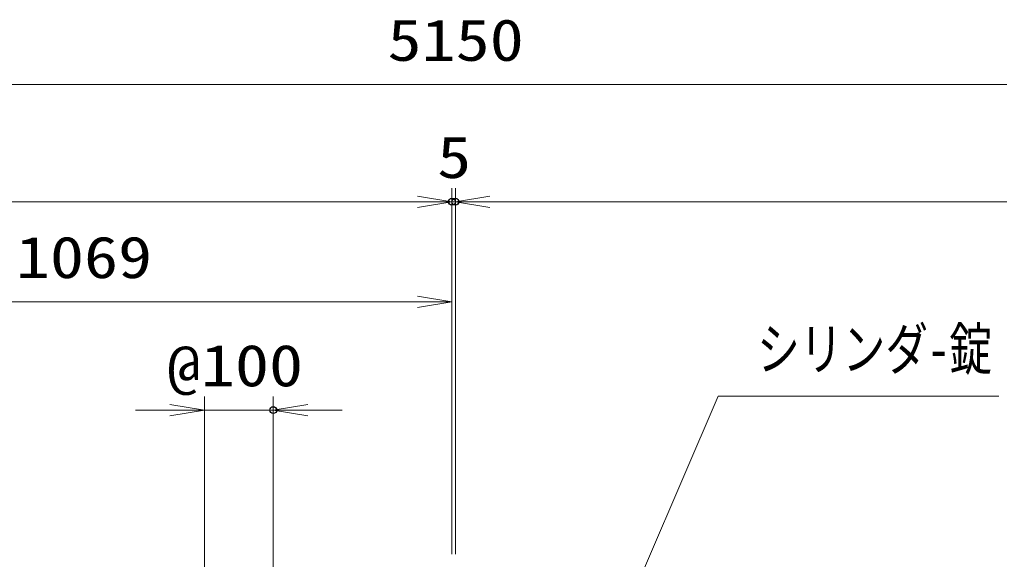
# Model space of a CAD drawing. Units: millimetres at full size. Extents: x -5940 to 5940, y -4200 to 4200.
# Drawn here: x -2160 to -738, y 206 to 989 of the extents above; entities that cross this region are included whole.
import ezdxf
from ezdxf.enums import TextEntityAlignment as Align

# ---------------------------------------------------------------- set-up
doc = ezdxf.new("R2010")
doc.units = ezdxf.units.MM
doc.header["$LTSCALE"] = 20
doc.header["$PDMODE"] = 32
doc.header["$PDSIZE"] = 10
doc.layers.add('0-5_寸法線', color=4, linetype='Continuous', lineweight=18)
doc.layers.add('0-6_0', color=7, linetype='Continuous', lineweight=18)
doc.layers.add('0-7_Defpoints', color=7, linetype='Continuous')
doc.styles.add('ＭＳ ゴシック', font='')
doc.styles.get('ＭＳ ゴシック').set_extended_font_data('MS Gothic')

# ---------------------------------------------------------------- blocks, each defined once
blk = doc.blocks.new('_Open')
at = {"layer": '0-6_0'}
blk.add_line((-20, 3.333), (0, 0), dxfattribs=at)
blk.add_lwpolyline([(-20, -3.333), (0, 0), (-20, 0)], dxfattribs=at)
blk = doc.blocks.new('S24')
at = {"layer": '0-5_寸法線'}
for points in [[(-4759185.8, 58000532.7), (-4767338.6, 58000532.7), (-4773545.9, 57986063.1), (-4773940.1, 57985144.1)], [(-4773699.1, 57986128.8), (-4773940.1, 57985144.1), (-4773392.7, 57985997.4)]]:
    blk.add_lwpolyline(points, dxfattribs=at)
at = {"layer": '0-5_寸法線', "color": 254, "style": 'ＭＳ ゴシック', "width": 0.75}
blk.add_text('シリンダ-錠', height=1212, dxfattribs=at).set_placement((-4766203.4, 58000929.5), align=Align.BOTTOM_LEFT)

msp = doc.modelspace()

# ---------------------------------------------------------------- linework, layer by layer
at = {"layer": '0-5_寸法線'}
for p, q in [((-4105.36, 895), (1044.64, 895)), ((-1532.86, 213.74), (-1532.86, 745)), ((-1532.86, 213.74), (-1532.86, 745)), ((-1527.86, 213.74), (-1527.86, 745)), ((-1527.86, 213.74), (-1527.86, 745)), ((-1532.86, 725), (-4105.36, 725)), ((-1582.86, 725), (-1632.86, 725)), ((-1527.86, 725), (-1532.86, 725)), ((1044.64, 725), (-1527.86, 725)), ((-1477.86, 725), (-1427.86, 725)), ((-1532.86, 213.74), (-1532.86, 599.82)), ((-1532.86, 579.82), (-2601.73, 579.82)), ((-1892.23, 180.74), (-1892.23, 442.78)), ((-1792.23, 180.74), (-1792.23, 442.78)), ((-1942.23, 422.78), (-1992.23, 422.78)), ((-1892.23, 422.78), (-1792.23, 422.78)), ((-1742.23, 422.78), (-1692.23, 422.78))]:
    msp.add_line(p, q, dxfattribs=at)
at = {"layer": '0-7_Defpoints'}
for p in [(-1532.86, 725), (-1527.86, 725), (-1792.23, 422.78)]:
    msp.add_point(p, dxfattribs=at)

# ---------------------------------------------------------------- block references
at = {"layer": '0-5_寸法線'}
for name, p, xscale, yscale in [('_Open', (-1532.86, 725), 2.5, 2.5), ('_Open', (-1532.86, 725), 2.5, 2.5), ('_Open', (-1532.86, 579.82), 2.5, 2.5), ('S24', (237220.15, -2899583.46), 0.05, 0.05), ('_Open', (-1892.23, 422.78), 2.5, 2.5)]:
    msp.add_blockref(name, p, dxfattribs=dict(at, xscale=xscale, yscale=yscale))
at = {"layer": '0-5_寸法線', "xscale": 2.5, "yscale": 2.5, "rotation": 180}
for p in [(-1527.86, 725), (-1527.86, 725), (-1792.23, 422.78)]:
    msp.add_blockref('_Open', p, dxfattribs=at)

# ---------------------------------------------------------------- texts
at = {"layer": '0-5_寸法線', "color": 254, "style": 'ＭＳ ゴシック', "width": 1.2}
for s, p in [('5150', (-1626.36, 911.34)), ('5', (-1554.36, 741.34)), ('1069', (-2165.69, 596.16)), ('@100', (-1946.63, 439.13))]:
    msp.add_text(s, height=60.56, dxfattribs=at).set_placement(p, align=Align.BOTTOM_LEFT)

doc.saveas('drawing.dxf')
